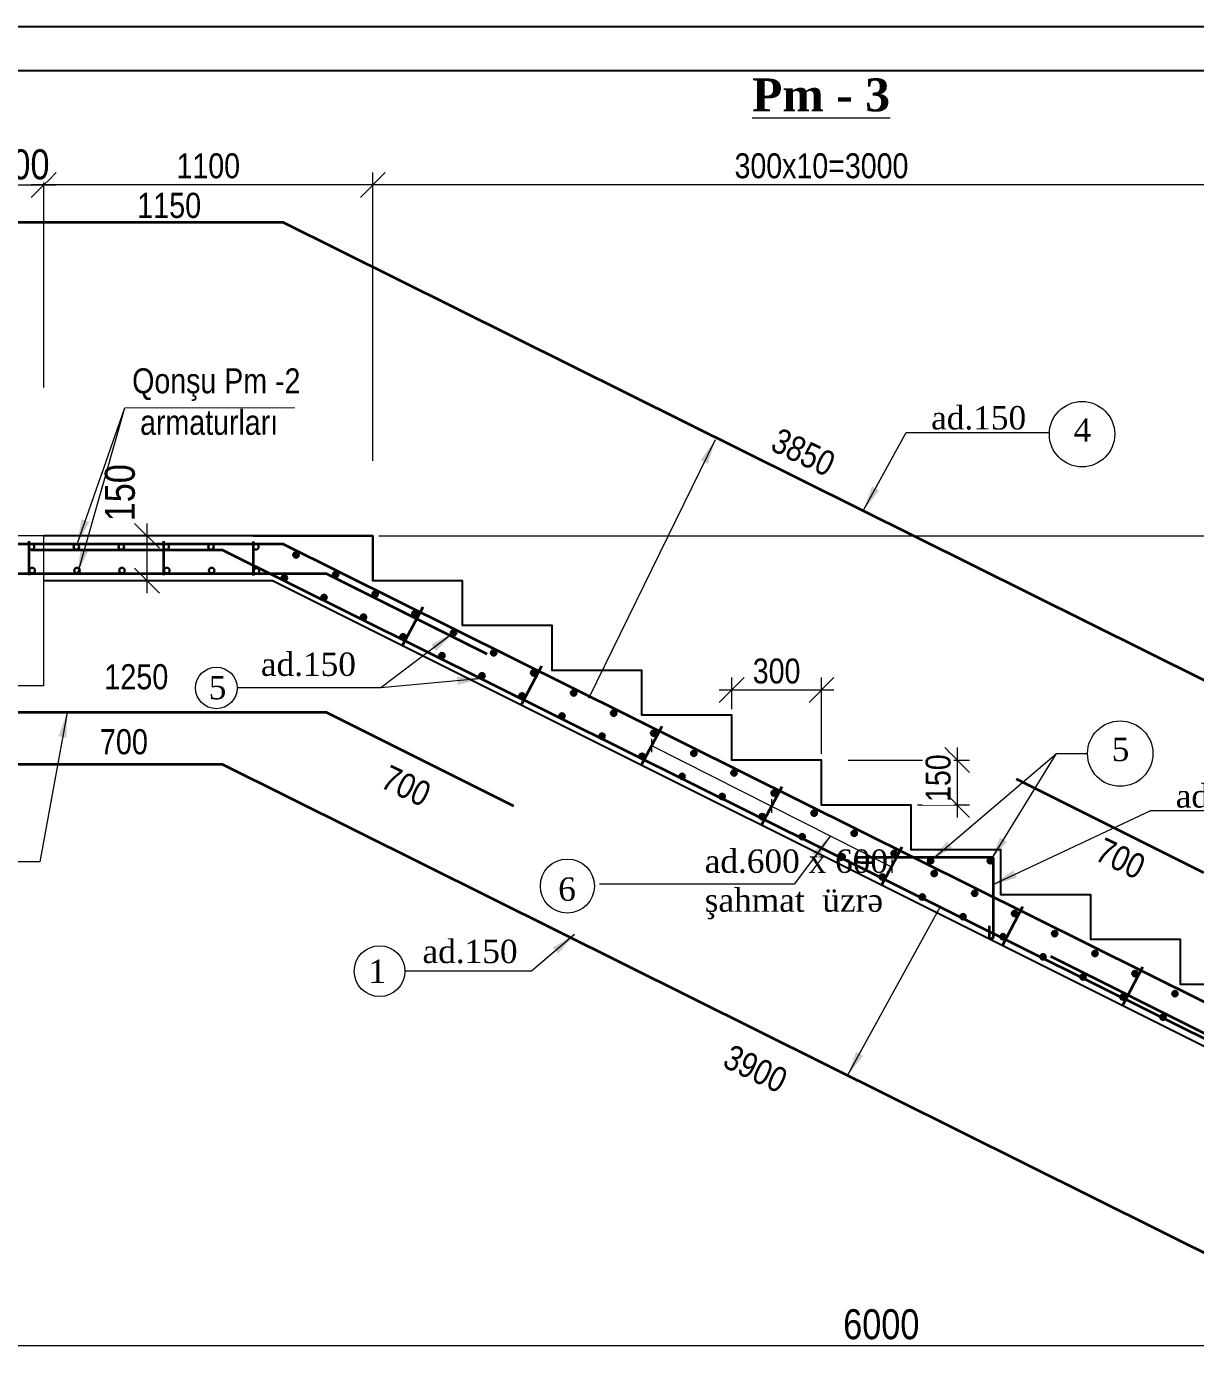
# Model space of a CAD drawing. Header units: millimetres. Extents: x -149347 to 251215, y -2929184 to -2541447.
# Drawn here: x 161272 to 172994, y -2651313 to -2637954 of the extents above; entities that cross this region are included whole.
import ezdxf

# ---------------------------------------------------------------- set-up
doc = ezdxf.new("R2010")
doc.units = ezdxf.units.MM
for name, color, linetype, lineweight in [('àğìà  0.25', 7, 'Continuous', 25), ('ИЧ  РАЗМЕР  0.09', 143, 'Continuous', 9), ('размер  0.09', 141, 'Continuous', 9)]:
    doc.layers.add(name, color=color, linetype=linetype, lineweight=lineweight)
doc.styles.get("Standard").update_dxf_attribs({"font": 'times.ttf'})
doc.styles.add('style1', font='A3TI(LA).TTF', dxfattribs={"height": 400})
doc.styles.add('style6', font='ARIALN.TTF', dxfattribs={"height": 300})
doc.dimstyles.new('DIM_100', dxfattribs={"dimscale": 100, "dimtxt": 250, "dimasz": 2.5, "dimexe": 1.25, "dimexo": 0.625, "dimtad": 1, "dimdec": 0, "dimtxsty": 'style1', "dimblk": 'OBLIQUE', "dimcen": 2.5, "dimdle": 1.25, "dimclrd": 251, "dimclre": 251, "dimaunit": 1, "dimadec": 3, "dimazin": 0, "dimtfac": 1, "dimtdec": 0, "dimtmove": 1, "dimatfit": 3, "dimfxl": 1.25, "dimlwd": 5, "dimlwe": 5, "dimarcsym": 0})

# ---------------------------------------------------------------- blocks, each defined once
blk = doc.blocks.new('mekteb')
at = {"color": 0, "lineweight": 25}
blk.add_line((99643, -1821466), (139843, -1821466), dxfattribs=at)
at = {"color": 0, "lineweight": 25, "ltscale": 15}
blk.add_line((139343, -1821966), (101643, -1821966), dxfattribs=at)
blk = doc.blocks.new('_Oblique')
at = {"color": 0, "linetype": 'ByBlock', "lineweight": -2}
blk.add_line((-0.5, -0.5), (0.5, 0.5), dxfattribs=at)
blk = doc.blocks.new('*D1047')
at = {"color": 251, "lineweight": 5, "ltscale": 15, "transparency": 16777216}
for p, q in [((164744, -2642311), (164744, -2639418)), ((173744, -2641452), (173744, -2639418))]:
    blk.add_line(p, q, dxfattribs=at)
at = {"color": 251, "linetype": 'ByBlock', "lineweight": 5, "ltscale": 15, "transparency": 16777216}
blk.add_line((173869, -2639543), (164619, -2639543), dxfattribs=at)
at = {"layer": 'Defpoints', "color": 0, "lineweight": 15, "ltscale": 15, "transparency": 16777216}
for p in [(164744, -2639543), (173744, -2641514), (164744, -2642374)]:
    blk.add_point(p, dxfattribs=at)
at = {"color": 251, "lineweight": 5, "ltscale": 15, "transparency": 16777216, "xscale": 250, "yscale": 250, "zscale": 250, "rotation": 180}
blk.add_blockref('_Oblique', (164744, -2639543), dxfattribs=at)
at = {"color": 251, "lineweight": 5, "ltscale": 15, "transparency": 16777216, "xscale": 250, "yscale": 250, "zscale": 250}
blk.add_blockref('_Oblique', (173744, -2639543), dxfattribs=at)
at = {"color": 0, "lineweight": 15, "ltscale": 15, "transparency": 16777216, "insert": (169244, -2639352), "char_height": 300, "attachment_point": 5, "style": 'style6', "bg_fill": 3, "box_fill_scale": 1.1, "bg_fill_color": 9, "bg_fill_true_color": 13158600, "bg_fill_transparency": 0}
blk.add_mtext('{\\fArial Narrow|b0|i0|c238|p34;\\H0.83333x;300x10=\\fArial Narrow|b0|i0|c204|p34;3000}', dxfattribs=at)
blk = doc.blocks.new('*D1048')
at = {"color": 251, "lineweight": 5, "ltscale": 15, "transparency": 16777216}
for p, q in [((161444, -2641574), (161444, -2639418)), ((164744, -2639543), (164744, -2639418))]:
    blk.add_line(p, q, dxfattribs=at)
at = {"color": 251, "linetype": 'ByBlock', "lineweight": 5, "ltscale": 15, "transparency": 16777216}
blk.add_line((164869, -2639543), (161319, -2639543), dxfattribs=at)
at = {"layer": 'Defpoints', "color": 0, "lineweight": 15, "ltscale": 15, "transparency": 16777216}
for p in [(161444, -2639543), (164744, -2639597), (161444, -2641637)]:
    blk.add_point(p, dxfattribs=at)
at = {"color": 251, "lineweight": 5, "ltscale": 15, "transparency": 16777216, "xscale": 250, "yscale": 250, "zscale": 250, "rotation": 180}
blk.add_blockref('_Oblique', (161444, -2639543), dxfattribs=at)
at = {"color": 251, "lineweight": 5, "ltscale": 15, "transparency": 16777216, "xscale": 250, "yscale": 250, "zscale": 250}
blk.add_blockref('_Oblique', (164744, -2639543), dxfattribs=at)
at = {"color": 0, "lineweight": 15, "ltscale": 15, "transparency": 16777216, "insert": (163094, -2639352), "char_height": 300, "attachment_point": 5, "style": 'style6', "bg_fill": 3, "box_fill_scale": 1.1, "bg_fill_color": 9, "bg_fill_true_color": 13158600, "bg_fill_transparency": 0}
blk.add_mtext('{\\H0.83333x;1100}', dxfattribs=at)
blk = doc.blocks.new('*D1049')
at = {"color": 251, "linetype": 'ByBlock', "lineweight": 5, "ltscale": 15, "transparency": 16777216}
blk.add_line((180516, -2648137), (180516, -2642937), dxfattribs=at)
at = {"color": 251, "lineweight": 5, "ltscale": 15, "transparency": 16777216}
for p, q in [((164806, -2643062), (180641, -2643062)), ((178306, -2648012), (180641, -2648012))]:
    blk.add_line(p, q, dxfattribs=at)
at = {"layer": 'Defpoints', "color": 0, "lineweight": 15, "ltscale": 15, "transparency": 16777216}
for p in [(164744, -2643062), (180516, -2643062), (178244, -2648012)]:
    blk.add_point(p, dxfattribs=at)
at = {"color": 251, "lineweight": 5, "ltscale": 15, "transparency": 16777216, "xscale": 250, "yscale": 250, "zscale": 250}
for p, rotation in [((180516, -2643062), 90), ((180516, -2648012), 270)]:
    blk.add_blockref('_Oblique', p, dxfattribs=dict(at, rotation=rotation))
at = {"color": 0, "lineweight": 15, "ltscale": 15, "transparency": 16777216, "insert": (180326, -2645537), "char_height": 300, "attachment_point": 5, "rotation": 90, "style": 'style6', "bg_fill": 3, "box_fill_scale": 1.1, "bg_fill_color": 9, "bg_fill_true_color": 13158600, "bg_fill_transparency": 0}
blk.add_mtext('{\\fArial Narrow|b0|i0|c238|p34;\\H0.83333x;150x11=1650}', dxfattribs=at)
blk = doc.blocks.new('*D1050')
at = {"color": 251, "lineweight": 5, "ltscale": 15, "transparency": 16777216}
for p, q in [((168344, -2644800), (168344, -2644485)), ((169244, -2645250), (169244, -2644485))]:
    blk.add_line(p, q, dxfattribs=at)
at = {"color": 251, "linetype": 'ByBlock', "lineweight": 5, "ltscale": 15, "transparency": 16777216}
blk.add_line((169369, -2644610), (168219, -2644610), dxfattribs=at)
at = {"layer": 'Defpoints', "color": 0, "lineweight": 15, "ltscale": 15, "transparency": 16777216}
for p in [(168344, -2644610), (168344, -2644862), (169244, -2645312)]:
    blk.add_point(p, dxfattribs=at)
at = {"color": 0, "lineweight": 15, "ltscale": 15, "transparency": 16777216, "insert": (168794, -2644420), "char_height": 300, "attachment_point": 5, "style": 'style6', "bg_fill": 3, "box_fill_scale": 1.1, "bg_fill_color": 9, "bg_fill_true_color": 13158600, "bg_fill_transparency": 0}
blk.add_mtext('{\\H0.83333x;300}', dxfattribs=at)
at = {"color": 251, "lineweight": 5, "ltscale": 15, "transparency": 16777216, "xscale": 250, "yscale": 250, "zscale": 250, "rotation": 180}
blk.add_blockref('_Oblique', (168344, -2644610), dxfattribs=at)
at = {"color": 251, "lineweight": 5, "ltscale": 15, "transparency": 16777216, "xscale": 250, "yscale": 250, "zscale": 250}
blk.add_blockref('_Oblique', (169244, -2644610), dxfattribs=at)
blk = doc.blocks.new('*D1051')
at = {"color": 251, "linetype": 'ByBlock', "lineweight": 5, "ltscale": 15, "transparency": 16777216}
blk.add_line((170605, -2645187), (170605, -2645887), dxfattribs=at)
at = {"color": 251, "lineweight": 5, "ltscale": 15, "transparency": 16777216}
for p, q in [((169511, -2645312), (170730, -2645312)), ((170206, -2645762), (170730, -2645762))]:
    blk.add_line(p, q, dxfattribs=at)
at = {"layer": 'Defpoints', "color": 0, "lineweight": 15, "ltscale": 15, "transparency": 16777216}
for p in [(169449, -2645312), (170144, -2645762)]:
    blk.add_point(p, dxfattribs=at)
at = {"color": 0, "lineweight": 15, "ltscale": 15, "transparency": 16777216, "insert": (170415, -2645493), "char_height": 300, "attachment_point": 5, "rotation": 90, "style": 'style6', "bg_fill": 3, "box_fill_scale": 1.1, "bg_fill_color": 9, "bg_fill_true_color": 13158600, "bg_fill_transparency": 0}
blk.add_mtext('{\\H0.83333x;150}', dxfattribs=at)
at = {"layer": 'Defpoints', "color": 0, "lineweight": 15, "ltscale": 15, "transparency": 16777216}
blk.add_point((170605, -2645762), dxfattribs=at)
at = {"color": 251, "lineweight": 5, "ltscale": 15, "transparency": 16777216, "xscale": 250, "yscale": 250, "zscale": 250}
for p, rotation in [((170605, -2645312), 90), ((170605, -2645762), 270)]:
    blk.add_blockref('_Oblique', p, dxfattribs=dict(at, rotation=rotation))
blk = doc.blocks.new('*D1052')
at = {"color": 251, "linetype": 'ByBlock', "lineweight": 5, "ltscale": 15, "transparency": 16777216}
blk.add_line((162479, -2642937), (162479, -2643637), dxfattribs=at)
at = {"color": 251, "lineweight": 5, "ltscale": 15, "transparency": 16777216}
for p, q in [((162479, -2643062), (162604, -2643062)), ((162479, -2643512), (162604, -2643512))]:
    blk.add_line(p, q, dxfattribs=at)
at = {"layer": 'Defpoints', "color": 0, "lineweight": 15, "ltscale": 15, "transparency": 16777216}
for p in [(162479, -2643062), (162479, -2643512), (162479, -2643512)]:
    blk.add_point(p, dxfattribs=at)
at = {"color": 251, "lineweight": 5, "ltscale": 15, "transparency": 16777216, "xscale": 250, "yscale": 250, "zscale": 250, "rotation": 270}
blk.add_blockref('_Oblique', (162479, -2643512), dxfattribs=at)
at = {"color": 0, "lineweight": 15, "ltscale": 15, "transparency": 16777216, "insert": (162209, -2642630), "char_height": 300, "attachment_point": 5, "rotation": 90, "style": 'style6', "bg_fill": 3, "box_fill_scale": 1.1, "bg_fill_color": 9, "bg_fill_true_color": 13158600, "bg_fill_transparency": 0}
blk.add_mtext('150', dxfattribs=at)
at = {"color": 251, "lineweight": 5, "ltscale": 15, "transparency": 16777216, "xscale": 250, "yscale": 250, "zscale": 250, "rotation": 90}
blk.add_blockref('_Oblique', (162479, -2643062), dxfattribs=at)
blk = doc.blocks.new('*D1042')
at = {"color": 251, "lineweight": 5, "ltscale": 15, "transparency": 16777216}
for p, q in [((160844, -2641574), (160844, -2639418)), ((161444, -2641574), (161444, -2639418))]:
    blk.add_line(p, q, dxfattribs=at)
at = {"color": 251, "linetype": 'ByBlock', "lineweight": 5, "ltscale": 15, "transparency": 16777216}
blk.add_line((160719, -2639543), (161569, -2639543), dxfattribs=at)
at = {"layer": 'Defpoints', "color": 0, "lineweight": 15, "ltscale": 15, "transparency": 16777216}
for p in [(160844, -2641637), (161444, -2641637)]:
    blk.add_point(p, dxfattribs=at)
at = {"color": 0, "lineweight": 15, "ltscale": 15, "transparency": 16777216, "insert": (161215, -2639338), "char_height": 300, "attachment_point": 5, "style": 'style6', "bg_fill": 3, "box_fill_scale": 1.1, "bg_fill_color": 9, "bg_fill_true_color": 13158600, "bg_fill_transparency": 0}
blk.add_mtext('200', dxfattribs=at)
at = {"layer": 'Defpoints', "color": 0, "lineweight": 15, "ltscale": 15, "transparency": 16777216}
blk.add_point((161444, -2639543), dxfattribs=at)
at = {"color": 251, "lineweight": 5, "ltscale": 15, "transparency": 16777216, "xscale": 250, "yscale": 250, "zscale": 250, "rotation": 180}
blk.add_blockref('_Oblique', (160844, -2639543), dxfattribs=at)
at = {"color": 251, "lineweight": 5, "ltscale": 15, "transparency": 16777216, "xscale": 250, "yscale": 250, "zscale": 250}
blk.add_blockref('_Oblique', (161444, -2639543), dxfattribs=at)
blk = doc.blocks.new('*D1043')
at = {"color": 251, "lineweight": 5, "ltscale": 15, "transparency": 16777216}
for p, q in [((160844, -2650514), (160844, -2651313)), ((178844, -2650505), (178844, -2651313))]:
    blk.add_line(p, q, dxfattribs=at)
at = {"color": 251, "linetype": 'ByBlock', "lineweight": 5, "ltscale": 15, "transparency": 16777216}
blk.add_line((178969, -2651188), (160719, -2651188), dxfattribs=at)
at = {"layer": 'Defpoints', "color": 0, "lineweight": 15, "ltscale": 15, "transparency": 16777216}
for p in [(160844, -2650452), (178844, -2650443), (160844, -2651188)]:
    blk.add_point(p, dxfattribs=at)
at = {"color": 251, "lineweight": 5, "ltscale": 15, "transparency": 16777216, "xscale": 250, "yscale": 250, "zscale": 250, "rotation": 180}
blk.add_blockref('_Oblique', (160844, -2651188), dxfattribs=at)
at = {"color": 251, "lineweight": 5, "ltscale": 15, "transparency": 16777216, "xscale": 250, "yscale": 250, "zscale": 250}
blk.add_blockref('_Oblique', (178844, -2651188), dxfattribs=at)
at = {"color": 0, "lineweight": 15, "ltscale": 15, "transparency": 16777216, "insert": (169844, -2650973), "char_height": 300, "attachment_point": 5, "style": 'style6', "bg_fill": 3, "box_fill_scale": 1.1, "bg_fill_color": 9, "bg_fill_true_color": 13158600, "bg_fill_transparency": 0}
blk.add_mtext('6000', dxfattribs=at)

msp = doc.modelspace()

# ---------------------------------------------------------------- hatches: boundary and pattern name
at = {"lineweight": 15, "ltscale": 80}
h = msp.add_hatch(dxfattribs=at)
h.set_pattern_fill('ANGLE', color=4)
h.set_pattern_definition([(0, (-2525170.6426, -338614.4256), (0, 6.985), [5.08, -1.905]), (90, (-2525170.6426, -338614.4256), (-6.985, 4e-16), [5.08, -1.905])])
edge = h.paths.add_edge_path()
edge.add_arc((163974.64209, -2643253.65057), 27.78757, 0, 360)
h = msp.add_hatch(dxfattribs=at)
h.set_pattern_fill('ANGLE', color=4)
h.set_pattern_definition([(0, (-2525053.478, -338845.088), (0, 6.985), [5.08, -1.905]), (90, (-2525053.478, -338845.088), (-6.985, 4e-16), [5.08, -1.905])])
edge = h.paths.add_edge_path()
edge.add_arc((163857.47785, -2643484.31318), 27.78757, 0, 360)
h = msp.add_hatch(dxfattribs=at)
h.set_pattern_fill('ANGLE', color=4)
h.set_pattern_definition([(0, (-2524773.8595, -338811.5155), (0, 6.985), [5.08, -1.905]), (90, (-2524773.8595, -338811.5155), (-6.985, 4e-16), [5.08, -1.905])])
edge = h.paths.add_edge_path()
edge.add_arc((164371.42518, -2643450.74045), 27.78757, 0, 360)
h = msp.add_hatch(dxfattribs=at)
h.set_pattern_fill('ANGLE', color=4)
h.set_pattern_definition([(0, (-2524656.695, -339042.178), (0, 6.985), [5.08, -1.905]), (90, (-2524656.695, -339042.178), (-6.985, 4e-16), [5.08, -1.905])])
edge = h.paths.add_edge_path()
edge.add_arc((164254.26094, -2643681.40306), 27.78757, 0, 360)

# ---------------------------------------------------------------- linework, layer by layer
at = {"color": 7, "lineweight": 35, "ltscale": 80}
for p, q in [((161293.39187, -2643115.38258), (161293.39187, -2643457.60939)), ((173645.96782, -2648387.4882), (163228.44134, -2643204.01232)), ((163543.39187, -2643118.98025), (163543.39187, -2643461.20706)), ((161128.44134, -2645353.46799), (163228.44134, -2645353.46799)), ((173153.612, -2648087.4882), (171543.60576, -2647282.57833))]:
    msp.add_line(p, q, dxfattribs=at)
at = {"color": 2, "lineweight": 25}
for p, q in [((163737.83936, -2643512.55921), (161443.92793, -2643512.4882)), ((173637.69734, -2648462.4882), (163737.83936, -2643512.55921))]:
    msp.add_line(p, q, dxfattribs=at)
at = {"color": 1, "lineweight": 15, "ltscale": 15}
msp.add_lwpolyline([(160243.92793, -2644562.4882), (161443.92793, -2644562.4882), (161443.92793, -2643062.4882), (160243.92793, -2643062.4882)], close=True, dxfattribs=at)
at = {"color": 2, "lineweight": 25}
for points in [[(164743.92793, -2643512.4882), (164743.92793, -2643062.4882), (161443.92793, -2643062.4882)], [(173743.92793, -2648012.4882), (173743.92793, -2647562.4882), (172843.92793, -2647562.4882), (172843.92793, -2647112.4882), (171943.92793, -2647112.4882), (171943.92793, -2646662.4882), (171043.92793, -2646662.4882), (171043.92793, -2646212.4882), (170143.92793, -2646212.4882), (170143.92793, -2645762.4882), (169243.92793, -2645762.4882), (169243.92793, -2645312.4882), (168343.92793, -2645312.4882), (168343.92793, -2644862.4882), (167443.92793, -2644862.4882), (167443.92793, -2644412.4882), (166543.92793, -2644412.4882), (166543.92793, -2643962.4882), (165643.92793, -2643962.4882), (165643.92793, -2643512.4882), (164743.92793, -2643512.4882), (164743.92793, -2643512.4882)]]:
    msp.add_lwpolyline(points, dxfattribs=at)
at = {"layer": 'àğìà  0.25', "lineweight": 30}
for centre in [(161321.17944, -2643172.20775), (161771.17944, -2643172.20775), (163121.17944, -2643172.20775), (163571.17944, -2643172.20775), (163974.64209, -2643253.65057), (161327.74202, -2643410.48192), (161777.74202, -2643410.48192), (163127.74202, -2643410.48192), (163577.74202, -2643414.07959), (163857.47785, -2643484.31318), (164371.42518, -2643450.74045), (164254.26094, -2643681.40306)]:
    msp.add_circle(centre, 27.78757, dxfattribs=at)
at = {"layer": 'ИЧ  РАЗМЕР  0.09'}
msp.add_circle((163174.39204, -2644588.14476), 208.63863, dxfattribs=at)

# ---------------------------------------------------------------- block references
at = {"color": 7, "lineweight": 15, "xscale": 0.8889158819132976, "yscale": 0.8889158819132976, "zscale": 0.8889158819132976}
msp.add_blockref('mekteb', (66147.25871, -1018824.5597), dxfattribs=at)

# ---------------------------------------------------------------- texts
at = {"layer": 'ИЧ  РАЗМЕР  0.09', "char_height": 252, "attachment_point": 5, "style": 'style6'}
for s, insert in [('{\\fArial Narrow|b0|i0|c238|p34;1250}', (162372.09864, -2644477.59922)), ('{\\fArial Narrow|b0|i0|c238|p34;700}', (162247.76108, -2645129.36336))]:
    msp.add_mtext(s, dxfattribs=dict(at, insert=insert))
at = {"layer": 'размер  0.09', "attachment_point": 1}
for s, insert, char_height in [('{\\fTimes New Roman|b1|i0|c238|p18;\\LPm\\fTimes New Roman|b1|i0|c204|p18; - \\fTimes New Roman|b1|i0|c238|p18;3}', (168547.46427, -2638473.58225), 330), ('аd.{\\fTimes New Roman|b0|i0|c238|p18;15}0', (163621.38816, -2644232.96804), 234.36), ('{\\fTimes New Roman|b0|i0|c238|p18;5}', (163098.02008, -2644467.36307), 234.36)]:
    msp.add_mtext(s, dxfattribs=dict(at, insert=insert, char_height=char_height))

# ---------------------------------------------------------------- leaders
at = {"color": 7, "lineweight": 15, "ltscale": 80}
msp.add_leader([(161677.21374, -2644834.38845), (161404.69838, -2646331.08386), (160134.83126, -2646331.08386)], dimstyle='DIM_100', override={"dimtad": 0}, dxfattribs=at)

# ---------------------------------------------------------------- next in the draw order: dimensions: what is measured, and where the dimension line sits
at = {"color": 7, "lineweight": 15, "ltscale": 15}
dim = msp.add_linear_dim(base=(164743.92793, -2639542.56054), p1=(173743.92793, -2641514.33575), p2=(164743.92793, -2642373.70368), angle=180, text='{\\fArial Narrow|b0|i0|c238|p34;\\H0.83333x;300x10=\\fArial Narrow|b0|i0|c204|p34;<>}', dimstyle='DIM_100', override={"dimlfac": 0.333333, "dimtxsty": 'style6', "dimfxl": 200, "dimfxlon": 1, "dimtfill": 1, "dimtfillclr": 256, "dimarcsym": 1}, dxfattribs=at)
dim.commit()
dim.dimension.update_dxf_attribs({"geometry": '*D1047', "text_midpoint": (169243.92793, -2639352.41781)})
for base, p1, p2, angle, picture, middle in [((162478.75423, -2643512.4882), (162478.75423, -2643062.4882), (162478.75423, -2643512.4882), 90, '*D1052', (162424.67639, -2642629.99605)), ((160843.92793, -2651188.42812), (178843.92793, -2650442.7839), (160843.92793, -2650451.64813), 180, '*D1043', (169843.92793, -2651188.42812))]:
    dim = msp.add_linear_dim(base=base, p1=p1, p2=p2, angle=angle, dimstyle='DIM_100', override={"dimlfac": 0.333333, "dimtxsty": 'style6', "dimfxl": 200, "dimfxlon": 1, "dimtfill": 1, "dimtfillclr": 256, "dimarcsym": 1}, dxfattribs=at)
    dim.commit()
    dim.dimension.update_dxf_attribs({"geometry": picture, "text_midpoint": middle, "dimtype": 160})
dim = msp.add_linear_dim(base=(180515.91206, -2643062.4882), p1=(178243.92793, -2648012.4882), p2=(164743.92793, -2643062.4882), angle=90, text='{\\fArial Narrow|b0|i0|c238|p34;\\H0.83333x;150x11=1650}', dimstyle='DIM_100', override={"dimlfac": 0.333333, "dimtxsty": 'style6', "dimfxl": 200, "dimfxlon": 1, "dimtfill": 1, "dimtfillclr": 256, "dimarcsym": 1}, dxfattribs=at)
dim.commit()
dim.dimension.update_dxf_attribs({"geometry": '*D1049', "text_midpoint": (180515.91206, -2645537.4882), "dimtype": 160})

# ---------------------------------------------------------------- next in the draw order: hatches: boundary and pattern name
at = {"lineweight": 15, "ltscale": 80}
h = msp.add_hatch(dxfattribs=at)
h.set_pattern_fill('ANGLE', color=4)
h.set_pattern_definition([(0, (-2525170.6426, -339008.6054), (0, 6.985), [5.08, -1.905]), (90, (-2525170.6426, -339008.6054), (-6.985, 4e-16), [5.08, -1.905])])
edge = h.paths.add_edge_path()
edge.add_arc((164768.20827, -2643647.83033), 27.78757, 0, 360)
h = msp.add_hatch(dxfattribs=at)
h.set_pattern_fill('ANGLE', color=4)
h.set_pattern_definition([(0, (-2525053.478, -339239.268), (0, 6.985), [5.08, -1.905]), (90, (-2525053.478, -339239.268), (-6.985, 4e-16), [5.08, -1.905])])
edge = h.paths.add_edge_path()
edge.add_arc((164651.04403, -2643878.49294), 27.78757, 0, 360)
h = msp.add_hatch(dxfattribs=at)
h.set_pattern_fill('ANGLE', color=4)
h.set_pattern_definition([(0, (-2525567.4256, -339205.695), (0, 6.985), [5.08, -1.905]), (90, (-2525567.4256, -339205.695), (-6.985, 4e-16), [5.08, -1.905])])
edge = h.paths.add_edge_path()
edge.add_arc((165164.99136, -2643844.92021), 27.78757, 0, 360)
h = msp.add_hatch(dxfattribs=at)
h.set_pattern_fill('ANGLE', color=4)
h.set_pattern_definition([(0, (-2525957.1694, -339394.5085), (0, 6.985), [5.08, -1.905]), (90, (-2525957.1694, -339394.5085), (-6.985, 4e-16), [5.08, -1.905])])
edge = h.paths.add_edge_path()
edge.add_arc((165554.7351, -2644033.73343), 27.78757, 0, 360)
h = msp.add_hatch(dxfattribs=at)
h.set_pattern_fill('ANGLE', color=4)
h.set_pattern_definition([(0, (-2525450.2614, -339436.358), (0, 6.985), [5.08, -1.905]), (90, (-2525450.2614, -339436.358), (-6.985, 4e-16), [5.08, -1.905])])
edge = h.paths.add_edge_path()
edge.add_arc((165047.82713, -2644075.58282), 27.78757, 0, 360)
h = msp.add_hatch(dxfattribs=at)
h.set_pattern_fill('ANGLE', color=4)
h.set_pattern_definition([(0, (-2525840.005, -339625.171), (0, 6.985), [5.08, -1.905]), (90, (-2525840.005, -339625.171), (-6.985, 4e-16), [5.08, -1.905])])
edge = h.paths.add_edge_path()
edge.add_arc((165437.57086, -2644264.39603), 27.78757, 0, 360)
h = msp.add_hatch(dxfattribs=at)
h.set_pattern_fill('ANGLE', color=4)
h.set_pattern_definition([(0, (-2526358.614, -339596.297), (0, 6.985), [5.08, -1.905]), (90, (-2526358.614, -339596.297), (-6.985, 4e-16), [5.08, -1.905])])
edge = h.paths.add_edge_path()
edge.add_arc((165956.17984, -2644235.522), 27.78757, 0, 360)
h = msp.add_hatch(dxfattribs=at)
h.set_pattern_fill('ANGLE', color=4)
h.set_pattern_definition([(0, (-2526760.059, -339798.0856), (0, 6.985), [5.08, -1.905]), (90, (-2526760.059, -339798.0856), (-6.985, 4e-16), [5.08, -1.905])])
edge = h.paths.add_edge_path()
edge.add_arc((166357.62459, -2644437.31057), 27.78757, 0, 360)
h = msp.add_hatch(dxfattribs=at)
h.set_pattern_fill('ANGLE', color=4)
h.set_pattern_definition([(0, (-2526241.45, -339826.96), (0, 6.985), [5.08, -1.905]), (90, (-2526241.45, -339826.96), (-6.985, 4e-16), [5.08, -1.905])])
edge = h.paths.add_edge_path()
edge.add_arc((165839.0156, -2644466.1846), 27.78757, 0, 360)
h = msp.add_hatch(dxfattribs=at)
h.set_pattern_fill('ANGLE', color=4)
h.set_pattern_definition([(0, (-2526642.8946, -340028.748), (0, 6.985), [5.08, -1.905]), (90, (-2526642.8946, -340028.748), (-6.985, 4e-16), [5.08, -1.905])])
edge = h.paths.add_edge_path()
edge.add_arc((166240.46035, -2644667.97317), 27.78757, 0, 360)
h = msp.add_hatch(dxfattribs=at)
h.set_pattern_fill('ANGLE', color=4)
h.set_pattern_definition([(0, (-2527161.5036, -339999.874), (0, 6.985), [5.08, -1.905]), (90, (-2527161.5036, -339999.874), (-6.985, 4e-16), [5.08, -1.905])])
edge = h.paths.add_edge_path()
edge.add_arc((166759.06933, -2644639.09914), 27.78757, 0, 360)
h = msp.add_hatch(dxfattribs=at)
h.set_pattern_fill('ANGLE', color=4)
h.set_pattern_definition([(0, (-2527562.9484, -340201.663), (0, 6.985), [5.08, -1.905]), (90, (-2527562.9484, -340201.663), (-6.985, 4e-16), [5.08, -1.905])])
edge = h.paths.add_edge_path()
edge.add_arc((167160.51408, -2644840.88771), 27.78757, 0, 360)
h = msp.add_hatch(dxfattribs=at)
h.set_pattern_fill('ANGLE', color=4)
h.set_pattern_definition([(0, (-2527044.3394, -340230.537), (0, 6.985), [5.08, -1.905]), (90, (-2527044.3394, -340230.537), (-6.985, 4e-16), [5.08, -1.905])])
edge = h.paths.add_edge_path()
edge.add_arc((166641.90509, -2644869.76175), 27.78757, 0, 360)
h = msp.add_hatch(dxfattribs=at)
h.set_pattern_fill('ANGLE', color=4)
h.set_pattern_definition([(0, (-2527445.784, -340432.3254), (0, 6.985), [5.08, -1.905]), (90, (-2527445.784, -340432.3254), (-6.985, 4e-16), [5.08, -1.905])])
edge = h.paths.add_edge_path()
edge.add_arc((167043.34984, -2645071.55032), 27.78757, 0, 360)
h = msp.add_hatch(dxfattribs=at)
h.set_pattern_fill('ANGLE', color=4)
h.set_pattern_definition([(0, (-2527964.393, -340403.451), (0, 6.985), [5.08, -1.905]), (90, (-2527964.393, -340403.451), (-6.985, 4e-16), [5.08, -1.905])])
edge = h.paths.add_edge_path()
edge.add_arc((167561.95882, -2645042.67629), 27.78757, 0, 360)
h = msp.add_hatch(dxfattribs=at)
h.set_pattern_fill('ANGLE', color=4)
h.set_pattern_definition([(0, (-2528365.838, -340605.24), (0, 6.985), [5.08, -1.905]), (90, (-2528365.838, -340605.24), (-6.985, 4e-16), [5.08, -1.905])])
edge = h.paths.add_edge_path()
edge.add_arc((167963.40357, -2645244.46486), 27.78757, 0, 360)
h = msp.add_hatch(dxfattribs=at)
h.set_pattern_fill('ANGLE', color=4)
h.set_pattern_definition([(0, (-2527847.229, -340634.114), (0, 6.985), [5.08, -1.905]), (90, (-2527847.229, -340634.114), (-6.985, 4e-16), [5.08, -1.905])])
edge = h.paths.add_edge_path()
edge.add_arc((167444.79458, -2645273.33889), 27.78757, 0, 360)
h = msp.add_hatch(dxfattribs=at)
h.set_pattern_fill('ANGLE', color=4)
h.set_pattern_definition([(0, (-2528248.6736, -340835.9025), (0, 6.985), [5.08, -1.905]), (90, (-2528248.6736, -340835.9025), (-6.985, 4e-16), [5.08, -1.905])])
edge = h.paths.add_edge_path()
edge.add_arc((167846.23933, -2645475.12746), 27.78757, 0, 360)
h = msp.add_hatch(dxfattribs=at)
h.set_pattern_fill('ANGLE', color=4)
h.set_pattern_definition([(0, (-2528769.955, -340801.654), (0, 6.985), [5.08, -1.905]), (90, (-2528769.955, -340801.654), (-6.985, 4e-16), [5.08, -1.905])])
edge = h.paths.add_edge_path()
edge.add_arc((168367.52073, -2645440.87922), 27.78757, 0, 360)
h = msp.add_hatch(dxfattribs=at)
h.set_pattern_fill('ANGLE', color=4)
h.set_pattern_definition([(0, (-2529171.4, -341003.443), (0, 6.985), [5.08, -1.905]), (90, (-2529171.4, -341003.443), (-6.985, 4e-16), [5.08, -1.905])])
edge = h.paths.add_edge_path()
edge.add_arc((168768.96547, -2645642.6678), 27.78757, 0, 360)
h = msp.add_hatch(dxfattribs=at)
h.set_pattern_fill('ANGLE', color=4)
h.set_pattern_definition([(0, (-2528650.1184, -341037.691), (0, 6.985), [5.08, -1.905]), (90, (-2528650.1184, -341037.691), (-6.985, 4e-16), [5.08, -1.905])])
edge = h.paths.add_edge_path()
edge.add_arc((168247.68407, -2645676.91603), 27.78757, 0, 360)
h = msp.add_hatch(dxfattribs=at)
h.set_pattern_fill('ANGLE', color=4)
h.set_pattern_definition([(0, (-2529051.563, -341239.48), (0, 6.985), [5.08, -1.905]), (90, (-2529051.563, -341239.48), (-6.985, 4e-16), [5.08, -1.905])])
edge = h.paths.add_edge_path()
edge.add_arc((168649.12882, -2645878.70461), 27.78757, 0, 360)
h = msp.add_hatch(dxfattribs=at)
h.set_pattern_fill('ANGLE', color=4)
h.set_pattern_definition([(0, (-2529572.8445, -341205.2314), (0, 6.985), [5.08, -1.905]), (90, (-2529572.8445, -341205.2314), (-6.985, 4e-16), [5.08, -1.905])])
edge = h.paths.add_edge_path()
edge.add_arc((169170.41022, -2645844.45637), 27.78757, 0, 360)
h = msp.add_hatch(dxfattribs=at)
h.set_pattern_fill('ANGLE', color=4)
h.set_pattern_definition([(0, (-2529974.289, -341407.02), (0, 6.985), [5.08, -1.905]), (90, (-2529974.289, -341407.02), (-6.985, 4e-16), [5.08, -1.905])])
edge = h.paths.add_edge_path()
edge.add_arc((169571.85496, -2646046.24494), 27.78757, 0, 360)
h = msp.add_hatch(dxfattribs=at)
h.set_pattern_fill('ANGLE', color=4)
h.set_pattern_definition([(0, (-2529453.008, -341441.268), (0, 6.985), [5.08, -1.905]), (90, (-2529453.008, -341441.268), (-6.985, 4e-16), [5.08, -1.905])])
edge = h.paths.add_edge_path()
edge.add_arc((169050.57356, -2646080.49318), 27.78757, 0, 360)
h = msp.add_hatch(dxfattribs=at)
h.set_pattern_fill('ANGLE', color=4)
h.set_pattern_definition([(0, (-2529854.4526, -341643.057), (0, 6.985), [5.08, -1.905]), (90, (-2529854.4526, -341643.057), (-6.985, 4e-16), [5.08, -1.905])])
edge = h.paths.add_edge_path()
edge.add_arc((169452.01831, -2646282.28175), 27.78757, 0, 360)
h = msp.add_hatch(dxfattribs=at)
h.set_pattern_fill('ANGLE', color=4)
h.set_pattern_definition([(0, (-2530375.734, -341608.8086), (0, 6.985), [5.08, -1.905]), (90, (-2530375.734, -341608.8086), (-6.985, 4e-16), [5.08, -1.905])])
edge = h.paths.add_edge_path()
edge.add_arc((169973.2997, -2646248.03351), 27.78757, 0, 360)
h = msp.add_hatch(dxfattribs=at)
h.set_pattern_fill('ANGLE', color=4)
h.set_pattern_definition([(0, (-2645681.742, -341682.706), (0, 6.985), [5.08, -1.905]), (90, (-2645681.742, -341682.706), (-6.985, 4e-16), [5.08, -1.905])])
edge = h.paths.add_edge_path()
edge.add_arc((170338.28566, -2646321.93103), 27.78757, 0, 360)
h = msp.add_hatch(dxfattribs=at)
h.set_pattern_fill('ANGLE', color=4)
h.set_pattern_definition([(0, (-2530777.179, -341810.597), (0, 6.985), [5.08, -1.905]), (90, (-2530777.179, -341810.597), (-6.985, 4e-16), [5.08, -1.905])])
edge = h.paths.add_edge_path()
edge.add_arc((170374.74445, -2646449.82208), 27.78757, 0, 360)
h = msp.add_hatch(dxfattribs=at)
h.set_pattern_fill('ANGLE', color=4)
h.set_pattern_definition([(0, (-2645081.742, -341682.706), (0, 6.985), [5.08, -1.905]), (90, (-2645081.742, -341682.706), (-6.985, 4e-16), [5.08, -1.905])])
edge = h.paths.add_edge_path()
edge.add_arc((170938.28566, -2646321.93103), 27.78757, 0, 360)
h = msp.add_hatch(dxfattribs=at)
h.set_pattern_fill('ANGLE', color=4)
h.set_pattern_definition([(0, (-2530255.897, -341844.8454), (0, 6.985), [5.08, -1.905]), (90, (-2530255.897, -341844.8454), (-6.985, 4e-16), [5.08, -1.905])])
edge = h.paths.add_edge_path()
edge.add_arc((169853.46305, -2646484.07032), 27.78757, 0, 360)
h = msp.add_hatch(dxfattribs=at)
h.set_pattern_fill('ANGLE', color=4)
h.set_pattern_definition([(0, (-2530657.342, -342046.634), (0, 6.985), [5.08, -1.905]), (90, (-2530657.342, -342046.634), (-6.985, 4e-16), [5.08, -1.905])])
edge = h.paths.add_edge_path()
edge.add_arc((170254.9078, -2646685.85889), 27.78757, 0, 360)
h = msp.add_hatch(dxfattribs=at)
h.set_pattern_fill('ANGLE', color=4)
h.set_pattern_definition([(0, (-2531182.7024, -342009.4096), (0, 6.985), [5.08, -1.905]), (90, (-2531182.7024, -342009.4096), (-6.985, 4e-16), [5.08, -1.905])])
edge = h.paths.add_edge_path()
edge.add_arc((170780.26814, -2646648.6345), 27.78757, 0, 360)
h = msp.add_hatch(dxfattribs=at)
h.set_pattern_fill('ANGLE', color=4)
h.set_pattern_definition([(0, (-2531584.147, -342211.198), (0, 6.985), [5.08, -1.905]), (90, (-2531584.147, -342211.198), (-6.985, 4e-16), [5.08, -1.905])])
edge = h.paths.add_edge_path()
edge.add_arc((171181.71289, -2646850.42307), 27.78757, 0, 360)
h = msp.add_hatch(dxfattribs=at)
h.set_pattern_fill('ANGLE', color=4)
h.set_pattern_definition([(0, (-2531065.257, -342243.027), (0, 6.985), [5.08, -1.905]), (90, (-2531065.257, -342243.027), (-6.985, 4e-16), [5.08, -1.905])])
edge = h.paths.add_edge_path()
edge.add_arc((170662.8226, -2646882.25185), 27.78757, 0, 360)
h = msp.add_hatch(dxfattribs=at)
h.set_pattern_fill('ANGLE', color=4)
h.set_pattern_definition([(0, (-2531466.7016, -342444.8155), (0, 6.985), [5.08, -1.905]), (90, (-2531466.7016, -342444.8155), (-6.985, 4e-16), [5.08, -1.905])])
edge = h.paths.add_edge_path()
edge.add_arc((171064.26734, -2647084.04042), 27.78757, 0, 360)
h = msp.add_hatch(dxfattribs=at)
h.set_pattern_fill('ANGLE', color=4)
h.set_pattern_definition([(0, (-2531985.592, -342412.987), (0, 6.985), [5.08, -1.905]), (90, (-2531985.592, -342412.987), (-6.985, 4e-16), [5.08, -1.905])])
edge = h.paths.add_edge_path()
edge.add_arc((171583.15763, -2647052.21164), 27.78757, 0, 360)
h = msp.add_hatch(dxfattribs=at)
h.set_pattern_fill('ANGLE', color=4)
h.set_pattern_definition([(0, (-2532389.428, -342612.356), (0, 6.985), [5.08, -1.905]), (90, (-2532389.428, -342612.356), (-6.985, 4e-16), [5.08, -1.905])])
edge = h.paths.add_edge_path()
edge.add_arc((171986.99348, -2647251.58075), 27.78757, 0, 360)
h = msp.add_hatch(dxfattribs=at)
h.set_pattern_fill('ANGLE', color=4)
h.set_pattern_definition([(0, (-2531868.1464, -342646.604), (0, 6.985), [5.08, -1.905]), (90, (-2531868.1464, -342646.604), (-6.985, 4e-16), [5.08, -1.905])])
edge = h.paths.add_edge_path()
edge.add_arc((171465.71209, -2647285.82899), 27.78757, 0, 360)
h = msp.add_hatch(dxfattribs=at)
h.set_pattern_fill('ANGLE', color=4)
h.set_pattern_definition([(0, (-2532269.591, -342848.3926), (0, 6.985), [5.08, -1.905]), (90, (-2532269.591, -342848.3926), (-6.985, 4e-16), [5.08, -1.905])])
edge = h.paths.add_edge_path()
edge.add_arc((171867.15683, -2647487.61756), 27.78757, 0, 360)
h = msp.add_hatch(dxfattribs=at)
h.set_pattern_fill('ANGLE', color=4)
h.set_pattern_definition([(0, (-2532790.8725, -342814.1444), (0, 6.985), [5.08, -1.905]), (90, (-2532790.8725, -342814.1444), (-6.985, 4e-16), [5.08, -1.905])])
edge = h.paths.add_edge_path()
edge.add_arc((172388.43823, -2647453.36932), 27.78757, 0, 360)
h = msp.add_hatch(dxfattribs=at)
h.set_pattern_fill('ANGLE', color=4)
h.set_pattern_definition([(0, (-2532671.036, -343050.181), (0, 6.985), [5.08, -1.905]), (90, (-2532671.036, -343050.181), (-6.985, 4e-16), [5.08, -1.905])])
edge = h.paths.add_edge_path()
edge.add_arc((172268.60158, -2647689.40613), 27.78757, 0, 360)
h = msp.add_hatch(dxfattribs=at)
h.set_pattern_fill('ANGLE', color=4)
h.set_pattern_definition([(0, (-2533192.317, -343015.933), (0, 6.985), [5.08, -1.905]), (90, (-2533192.317, -343015.933), (-6.985, 4e-16), [5.08, -1.905])])
edge = h.paths.add_edge_path()
edge.add_arc((172789.88297, -2647655.1579), 27.78757, 0, 360)
h = msp.add_hatch(dxfattribs=at)
h.set_pattern_fill('ANGLE', color=4)
h.set_pattern_definition([(0, (-2533072.4806, -343251.97), (0, 6.985), [5.08, -1.905]), (90, (-2533072.4806, -343251.97), (-6.985, 4e-16), [5.08, -1.905])])
edge = h.paths.add_edge_path()
edge.add_arc((172670.04632, -2647891.19471), 27.78757, 0, 360)

# ---------------------------------------------------------------- next in the draw order: linework, layer by layer
at = {"color": 7, "lineweight": 35, "ltscale": 80}
for p, q in [((161319.00085, -2643204.01232), (163228.44134, -2643204.01232)), ((162643.39187, -2643115.38258), (162643.39187, -2643457.60939)), ((165244.40439, -2643776.45006), (165041.68574, -2644159.01474)), ((166437.03762, -2644368.84042), (166234.31896, -2644751.4051)), ((167641.37185, -2644974.20613), (167438.65319, -2645356.77081)), ((168845.70609, -2645579.57185), (168642.98743, -2645962.13653)), ((173078.14095, -2646442.07718), (171199.80033, -2645503.01567)), ((170968.92793, -2646287.4882), (169610.46826, -2646287.4882)), ((170050.04032, -2646184.93756), (169847.32166, -2646567.50224)), ((170968.92793, -2647082.52404), (170968.92793, -2646287.4882)), ((169643.41819, -2646337.64369), (169751.00828, -2646337.64369)), ((171260.84461, -2646784.90766), (171058.12595, -2647167.47234)), ((170924.46284, -2646976.04065), (170924.46284, -2647084.58721)), ((172465.17884, -2647390.27338), (172262.46019, -2647772.83806))]:
    msp.add_line(p, q, dxfattribs=at)
at = {"color": 1, "lineweight": 15, "ltscale": 15}
for p, q in [((167540.01252, -2645097.21215), (167540.01252, -2645233.7648)), ((168742.9076, -2645705.2938), (168742.9076, -2645841.84645)), ((169948.68099, -2646307.94358), (169948.68099, -2646444.49623))]:
    msp.add_line(p, q, dxfattribs=at)
at = {"color": 7, "lineweight": 25}
msp.add_lwpolyline([(163543.92793, -2643062.4882), (164743.92793, -2643062.4882), (164743.92793, -2643512.4882)], dxfattribs=at)
at = {"color": 7, "lineweight": 35, "ltscale": 80}
for points in [[(165890.97723, -2644247.88843), (164281.00829, -2643442.90396), (160613.68815, -2643442.90396)], [(166159.30539, -2645773.537), (164281.00829, -2644834.38845), (160613.68815, -2644834.38845)]]:
    msp.add_lwpolyline(points, dxfattribs=at)
msp.add_arc((170946.69538, -2647082.52404), 22.23254, 180, 0, dxfattribs=at)
msp.add_open_spline([(169610.46826, -2646287.4882), (169590.46473, -2646287.4882), (169573.3935, -2646341.34205), (169643.41819, -2646337.64369)], degree=3, dxfattribs=at)
at = {"layer": 'àğìà  0.25', "lineweight": 30}
for centre in [(162221.17944, -2643172.20775), (162671.17944, -2643172.20775), (162227.74202, -2643410.48192), (162677.74202, -2643410.48192), (164768.20827, -2643647.83033), (164651.04403, -2643878.49294), (165164.99136, -2643844.92021), (165554.7351, -2644033.73343), (165047.82713, -2644075.58282), (165437.57086, -2644264.39603), (165956.17984, -2644235.522), (166357.62459, -2644437.31057), (165839.0156, -2644466.1846), (166240.46035, -2644667.97317), (166759.06933, -2644639.09914), (167160.51408, -2644840.88771), (166641.90509, -2644869.76175), (167043.34984, -2645071.55032), (167561.95882, -2645042.67629), (167963.40357, -2645244.46486), (167444.79458, -2645273.33889), (167846.23933, -2645475.12746), (168367.52073, -2645440.87922), (168768.96547, -2645642.6678), (168247.68407, -2645676.91603), (168649.12882, -2645878.70461), (169170.41022, -2645844.45637), (169571.85496, -2646046.24494), (169050.57356, -2646080.49318), (169452.01831, -2646282.28175), (169973.2997, -2646248.03351), (170338.28566, -2646321.93103), (170374.74445, -2646449.82208), (170938.28566, -2646321.93103), (169853.46305, -2646484.07032), (170254.9078, -2646685.85889), (170780.26814, -2646648.6345), (171181.71289, -2646850.42307), (170662.8226, -2646882.25185), (171064.26734, -2647084.04042), (171583.15763, -2647052.21164), (171986.99348, -2647251.58075), (171465.71209, -2647285.82899), (171867.15683, -2647487.61756), (172388.43823, -2647453.36932), (172268.60158, -2647689.40613), (172789.88297, -2647655.1579), (172670.04632, -2647891.19471)]:
    msp.add_circle(centre, 27.78757, dxfattribs=at)
at = {"layer": 'ИЧ  РАЗМЕР  0.09'}
for centre, radius in [((171857.34451, -2642042.62311), 328.00739), ((172240.11684, -2645246.71629), 328.00739), ((166695.30975, -2646575.36886), 270.78939), ((164811.97515, -2647429.25762), 254.66248)]:
    msp.add_circle(centre, radius, dxfattribs=at)

# ---------------------------------------------------------------- next in the draw order: texts
at = {"layer": 'ИЧ  РАЗМЕР  0.09', "char_height": 252, "attachment_point": 5, "rotation": 334.380334416, "style": 'style6'}
for s, insert in [('{\\fArial Narrow|b0|i0|c238|p34;3850}', (169061.57565, -2642223.70512)), ('{\\fArial Narrow|b0|i0|c238|p34;700}', (165078.4604, -2645571.33995)), ('{\\fArial Narrow|b0|i0|c238|p34;700}', (172243.81073, -2646299.45104)), ('{\\fArial Narrow|b0|i0|c238|p34;3900}', (168581.9539, -2648408.49475))]:
    msp.add_mtext(s, dxfattribs=dict(at, insert=insert))
at = {"layer": 'размер  0.09', "char_height": 234.36}
for s, insert, attachment_point in [('аd.150', (171296.93717, -2641760.92169), 3), ('{\\fTimes New Roman|b0|i0|c238|p18;4}', (171949.06627, -2641883.51107), 3), ('{\\fTimes New Roman|b0|i0|c238|p18;5}', (172331.83861, -2645087.60425), 3), ('аd.150', (173750.61712, -2645553.87887), 3), ('\\pxsm1,qd;аd.{\\fTimes New Roman|b0|i0|c238|p18;6}00 х {\\fTimes New Roman|b0|i0|c238|p18;6}00  \\P{\\fTimes New Roman|b0|i0|c238|p18;şahmat  üzrə} ', (168072.71959, -2646208.64984), 1), ('{\\fTimes New Roman|b0|i0|c238|p18;6}', (166603.58798, -2646489.12181), 1), ('аd.150', (166196.21594, -2647113.87047), 3), ('{\\fTimes New Roman|b0|i0|c238|p18;1}', (164876.81784, -2647314.1121), 3)]:
    msp.add_mtext(s, dxfattribs=dict(at, insert=insert, attachment_point=attachment_point))

# ---------------------------------------------------------------- next in the draw order: dimensions: what is measured, and where the dimension line sits
at = {"color": 7, "lineweight": 15, "ltscale": 15}
dim = msp.add_linear_dim(base=(161443.92793, -2639542.56054), p1=(164743.92793, -2639596.56054), p2=(161443.92793, -2641636.7524), angle=180, text='{\\H0.83333x;<>}', dimstyle='DIM_100', override={"dimlfac": 0.333333, "dimtxsty": 'style6', "dimfxl": 200, "dimfxlon": 1, "dimtfill": 1, "dimtfillclr": 256, "dimarcsym": 1}, dxfattribs=at)
dim.commit()
dim.dimension.update_dxf_attribs({"geometry": '*D1048', "text_midpoint": (163093.92793, -2639352.41781)})
for base, p1, p2, angle, picture, middle in [((168343.92793, -2644609.97566), (169243.92793, -2645312.4882), (168343.92793, -2644862.4882), 180, '*D1050', (168793.92793, -2644609.97566)), ((170604.96531, -2645762.4882), (169448.95539, -2645312.4882), (170143.92793, -2645762.4882), 90, '*D1051', (170604.96531, -2645492.69934))]:
    dim = msp.add_linear_dim(base=base, p1=p1, p2=p2, angle=angle, text='{\\H0.83333x;<>}', dimstyle='DIM_100', override={"dimlfac": 0.333333, "dimtxsty": 'style6', "dimfxl": 200, "dimfxlon": 1, "dimtfill": 1, "dimtfillclr": 256, "dimarcsym": 1}, dxfattribs=at)
    dim.commit()
    dim.dimension.update_dxf_attribs({"geometry": picture, "text_midpoint": middle, "dimtype": 160})

# ---------------------------------------------------------------- next in the draw order: leaders
at = {"color": 7, "lineweight": 15, "ltscale": 80}
for points, override in [([(161779.30011, -2643145.63325), (162257.47666, -2641777.62402), (163957.07596, -2641776.07385)], {"dimtad": 0}), ([(161784.78474, -2643437.3622), (162257.47666, -2641777.62402)], {"dimtad": 0}), ([(169666.95001, -2642805.31018), (170092.19197, -2642024.57304), (171535.29467, -2642024.57304)], {"dimtad": 0}), ([(165554.7351, -2644033.73343), (164826.13337, -2644588.14476)], {"dimgap": 0.625, "dimtad": 0}), ([(165839.0156, -2644493.97218), (164826.13337, -2644588.14476), (163383.03066, -2644588.14476)], {"dimtad": 0}), ([(170938.28566, -2646321.93103), (171602.62058, -2645247.05166), (171912.10945, -2645246.71629)], {"dimtad": 0}), ([(170958.08631, -2646562.53284), (172545.87192, -2645817.53022), (173988.97462, -2645817.53022)], {"dimtad": 0}), ([(169333.04887, -2646071.89546), (168970.5995, -2646557.31879), (167017.35958, -2646557.31879)], {"dimtad": 0}), ([(169506.31869, -2648477.16784), (170442.39545, -2646774.52543)], {"dimgap": 0.625, "dimtad": 0}), ([(166766.44358, -2647060.03212), (166336.50475, -2647429.25762), (165066.63763, -2647429.25762)], {"dimtad": 0})]:
    msp.add_leader(points, dimstyle='DIM_100', override=override, dxfattribs=at)

# ---------------------------------------------------------------- next in the draw order: linework, layer by layer
at = {"color": 1, "lineweight": 15, "ltscale": 15}
msp.add_line((167540.01252, -2645165.48847), (169945.80268, -2646381.65178), dxfattribs=at)
at = {"color": 7, "lineweight": 35, "ltscale": 80}
msp.add_line((173645.96782, -2650536.94387), (163228.44134, -2645353.46799), dxfattribs=at)
msp.add_lwpolyline([(176034.54308, -2648312.4882), (174236.22283, -2648312.4882), (163845.73135, -2643145.63325), (160497.79433, -2643145.63325)], dxfattribs=at)

# ---------------------------------------------------------------- next in the draw order: texts
at = {"layer": 'ИЧ  РАЗМЕР  0.09', "insert": (162701.7432, -2639749.21712), "char_height": 252, "attachment_point": 5, "style": 'style6'}
msp.add_mtext('{\\fArial Narrow|b0|i0|c238|p34;1150}', dxfattribs=at)
at = {"layer": 'размер  0.09', "insert": (162330.5622, -2641382.32556), "char_height": 250, "attachment_point": 1, "style": 'style6'}
msp.add_mtext('Qon{\\fArial Narrow|b0|i0|c238|p34;şu Pm -2 \\P armaturları}', dxfattribs=at)

# ---------------------------------------------------------------- next in the draw order: dimensions: what is measured, and where the dimension line sits
at = {"color": 7, "lineweight": 15, "ltscale": 15}
dim = msp.add_linear_dim(base=(161443.92793, -2639542.56054), p1=(160843.92793, -2641636.7524), p2=(161443.92793, -2641636.7524), angle=180, dimstyle='DIM_100', override={"dimlfac": 0.333333, "dimtxsty": 'style6', "dimfxl": 200, "dimfxlon": 1, "dimtfill": 1, "dimtfillclr": 256, "dimarcsym": 1}, dxfattribs=at)
dim.commit()
dim.dimension.update_dxf_attribs({"geometry": '*D1042', "text_midpoint": (161214.61409, -2639553.4021), "dimtype": 160})

# ---------------------------------------------------------------- next in the draw order: leaders
at = {"color": 7, "lineweight": 15, "ltscale": 80}
for points, override in [([(168178.40187, -2642099.30336), (166906.34678, -2644695.44602)], {"dimgap": 0.625, "dimtad": 0}), ([(170338.28566, -2646321.93103), (171602.62058, -2645247.05166), (171603.60093, -2645247.05166)], {"dimtad": 0})]:
    msp.add_leader(points, dimstyle='DIM_100', override=override, dxfattribs=at)

# ---------------------------------------------------------------- next in the draw order: linework, layer by layer
at = {"color": 7, "lineweight": 35, "ltscale": 80}
msp.add_lwpolyline([(176336.22283, -2645086.41464), (174236.22283, -2645086.41464), (163845.73135, -2639919.55969), (160497.79433, -2639919.55969)], dxfattribs=at)

doc.saveas('drawing.dxf')
